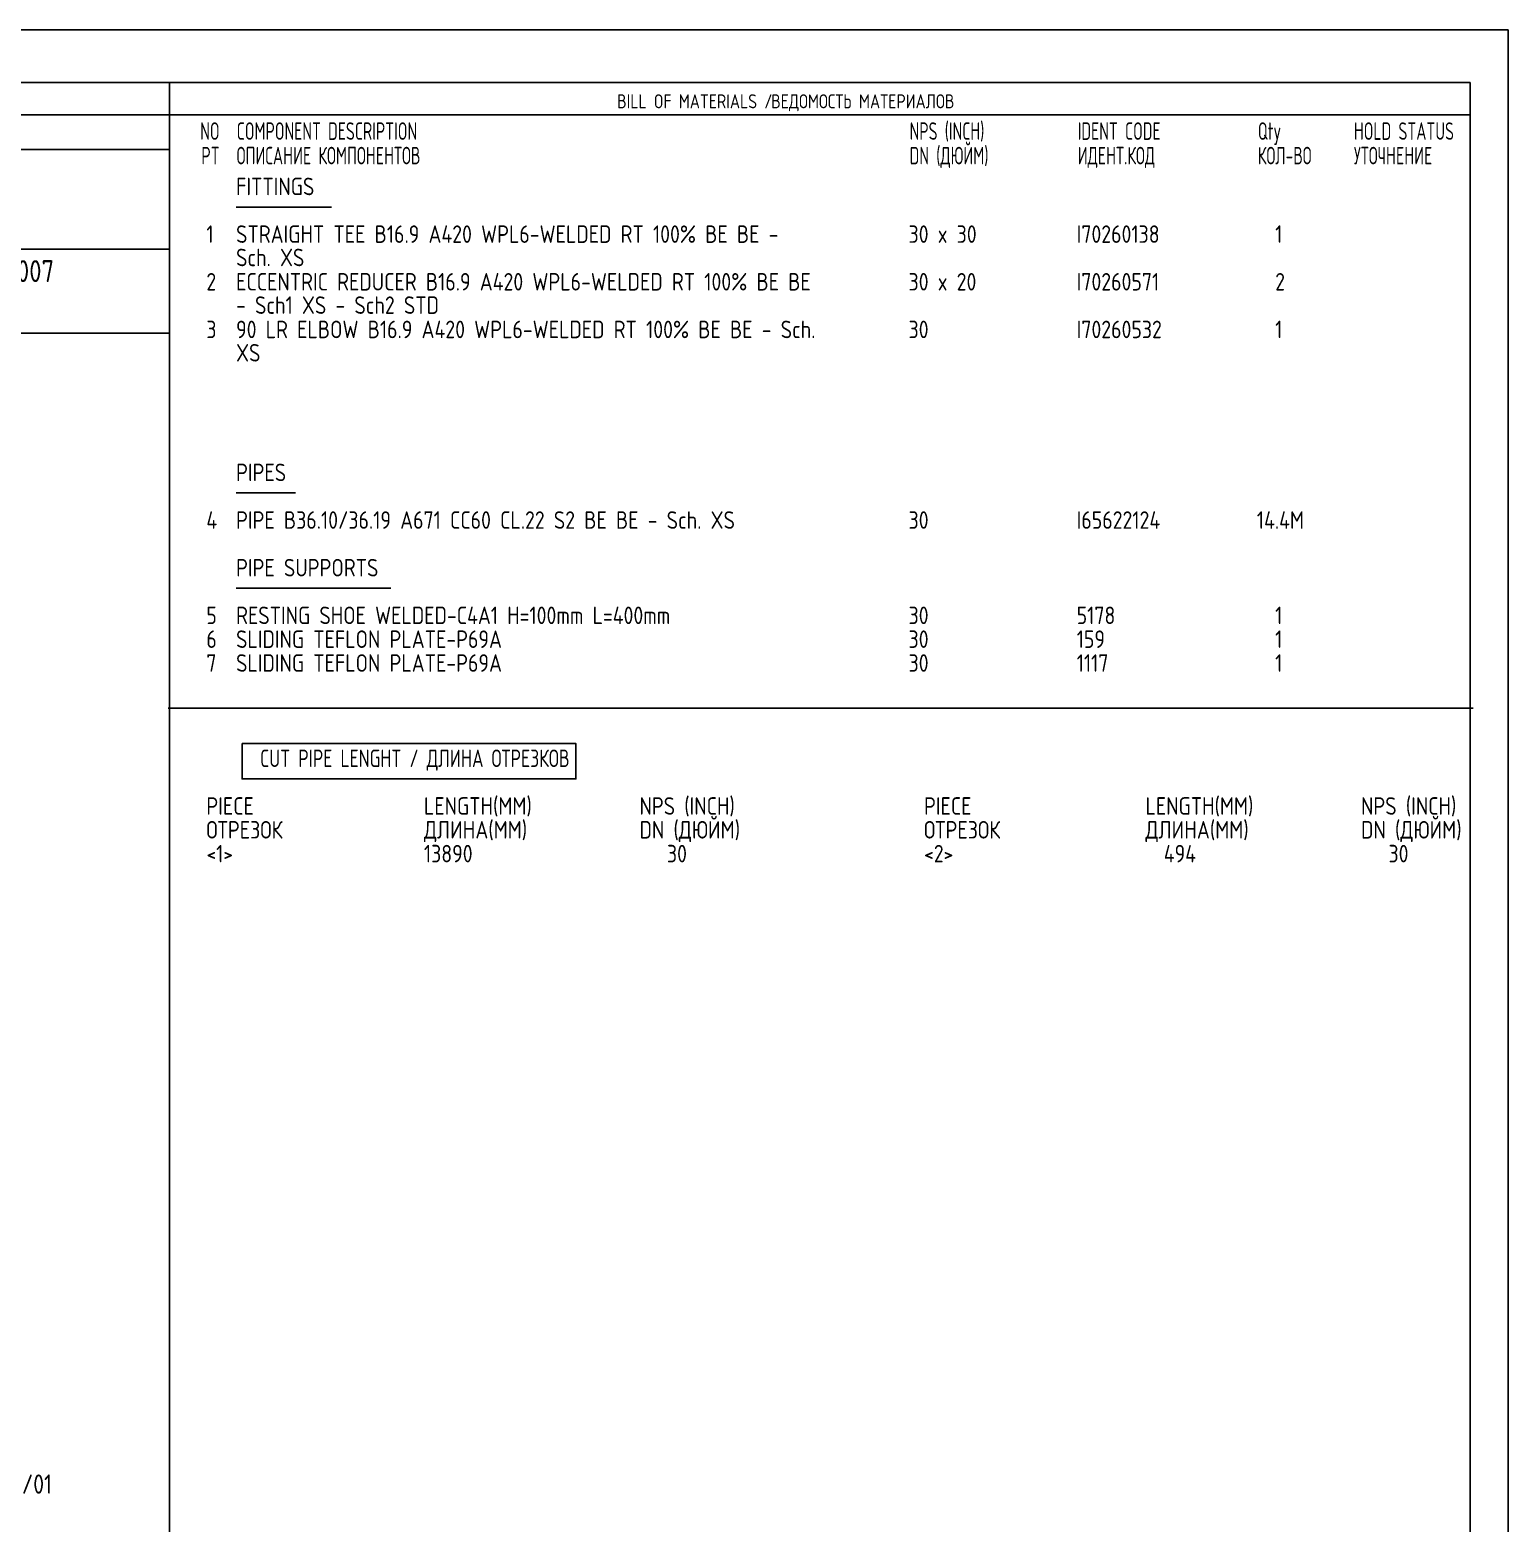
# Model space of a CAD drawing. Extents: x 0 to 594, y 0 to 420.
# Drawn here: x 383 to 594, y 206.8 to 420 of the extents above; entities that cross this region are included whole.
import ezdxf
from ezdxf.enums import TextEntityAlignment as Align

# ---------------------------------------------------------------- set-up
doc = ezdxf.new("R2010")
doc.units = 0
doc.header["$MEASUREMENT"] = 0
doc.linetypes.add('BORDER_2012_SLN$0$8001.Solid', pattern=[0])
for name, color, linetype in [('BORDER_2012_SLN$0$2', 7, 'Continuous'), ('BORDER_2012_SLN$0$GT_1', 7, 'Continuous'), ('GT_1', 7, 'Continuous')]:
    doc.layers.add(name, color=color, linetype=linetype)
for name, color, linetype, lineweight in [('BORDER_2012_SLN$0$BG_Level_1', 7, 'BORDER_2012_SLN$0$8001.Solid', 25), ('BORDER_2012_SLN$0$Level_1', 7, 'BORDER_2012_SLN$0$8001.Solid', 25), ('BORDER_2012_SLN$0$Level_18', 7, 'BORDER_2012_SLN$0$8001.Solid', 25)]:
    doc.layers.add(name, color=color, linetype=linetype, lineweight=lineweight)
doc.styles.add('BORDER_2012_SLN$0$GOST type A', font='GOST type A')
doc.styles.add('BORDER_2012_SLN$0$HTX1', font='')
doc.styles.add('HTX1', font='')
doc.styles.get('BORDER_2012_SLN$0$HTX1').set_extended_font_data('GOST type A')
doc.styles.get('HTX1').set_extended_font_data('GOST type A')

# ---------------------------------------------------------------- blocks, each defined once
blk = doc.blocks.new('BORDER_2012_SLN')
at = {"layer": 'BORDER_2012_SLN$0$2'}
blk.add_line((162.42, 407.85), (588.6, 407.85), dxfattribs=at)
at = {"layer": 'BORDER_2012_SLN$0$Level_1', "color": 7, "lineweight": -3}
for p, q in [((588.6, 412.5), (25.4, 412.5)), ((402.9, 7.5), (402.9, 412.5)), ((588.6, 412.5), (588.6, 7.5)), ((402.75, 402.9), (188.39, 402.9)), ((402.9, 388.7), (162.37, 388.68)), ((402.9, 376.7), (25.4, 376.7))]:
    blk.add_line(p, q, dxfattribs=at)
at = {"layer": 'BORDER_2012_SLN$0$Level_18', "color": 7, "lineweight": -3, "flags": 128}
blk.add_lwpolyline([(0, 0), (0, 420), (594, 420), (594, 0)], close=True, dxfattribs=at)
at = {"layer": 'BORDER_2012_SLN$0$BG_Level_1', "color": 7, "style": 'BORDER_2012_SLN$0$GOST type A'}
for s, p in [('BILL OF MATERIALS / ', (466.8, 408.8)), ('ВЕДОМОСТЬ МАТЕРИАЛОВ', (488.8, 408.8))]:
    blk.add_text(s, height=2, dxfattribs=at).set_placement(p)
at = {"layer": 'BORDER_2012_SLN$0$GT_1', "style": 'BORDER_2012_SLN$0$HTX1', "width": 0.8}
for s, p in [('NO', (410.06, 404.3)), ('PT', (410.06, 400.8))]:
    blk.add_text(s, height=2.5, dxfattribs=at).set_placement(p, align=Align.RIGHT)
for s, p in [('COMPONENT DESCRIPTION', (412.5, 404.3)), ('NPS (INCH)', (508.56, 404.3)), ('IDENT CODE', (532.56, 404.3)), ('Qty', (558.27, 404.3)), ('HOLD STATUS', (571.99, 404.3)), ('ОПИСАНИЕ КОМПОНЕНТОВ', (412.5, 400.8)), ('DN (ДЮЙМ)', (508.56, 400.8)), ('ИДЕНТ.КОД', (532.56, 400.8)), ('КОЛ-ВО', (558.27, 400.8)), ('УТОЧНЕНИЕ', (571.99, 400.8))]:
    blk.add_text(s, height=2.5, dxfattribs=at).set_placement(p)

msp = doc.modelspace()

# ---------------------------------------------------------------- linework, layer by layer
at = {"layer": 'GT_1', "flags": 128}
for points in [[(0, 0), (594, 0), (594, 420), (0, 420), (0, 0)], [(426.014, 394.704), (412.414, 394.704)], [(420.914, 353.888), (412.414, 353.888)], [(434.514, 340.282), (412.414, 340.282)], [(402.7, 323.165), (589, 323.165)], [(413.271, 318.119), (460.914, 318.119), (460.914, 313.071), (413.271, 313.071), (413.271, 318.119)]]:
    msp.add_lwpolyline(points, dxfattribs=at)

# ---------------------------------------------------------------- block references
at = {"linetype": 'Continuous'}
msp.add_blockref('BORDER_2012_SLN', (0, 0), dxfattribs=at)

# ---------------------------------------------------------------- texts
at = {"layer": 'GT_1', "style": 'HTX1'}
for s, height, width, p in [('FITTINGS', 2.5, 1.02, (412.414, 396.395)), ('  1', 2.5, 1.02, (405.557, 389.592)), ('STRAIGHT TEE B16.9 A420 WPL6-WELDED RT 100%%037 BE BE -', 2.5, 1.02, (412.414, 389.592)), ('30 x 30', 2.5, 1.02, (508.414, 389.592)), ('I70260138', 2.5, 1.02, (532.414, 389.592)), ('  1', 2.5, 1.02, (558.129, 389.592)), ('Sch. XS', 2.5, 1.02, (412.414, 386.259)), ('SLN-2725-4142-25-F-2007', 3.125, 1.02, (345, 384)), ('  2', 2.5, 1.02, (405.557, 382.789)), ('ECCENTRIC REDUCER B16.9 A420 WPL6-WELDED RT 100%%037 BE BE', 2.5, 1.02, (412.414, 382.789)), ('30 x 20', 2.5, 1.02, (508.414, 382.789)), ('I70260571', 2.5, 1.02, (532.414, 382.789)), ('  2', 2.5, 1.02, (558.129, 382.789)), ('- Sch1 XS - Sch2 STD', 2.5, 1.02, (412.414, 379.456)), ('  3', 2.5, 1.02, (405.557, 375.986)), ('90 LR ELBOW B16.9 A420 WPL6-WELDED RT 100%%037 BE BE - Sch.', 2.5, 1.02, (412.414, 375.986)), ('30', 2.5, 1.02, (508.414, 375.986)), ('I70260532', 2.5, 1.02, (532.414, 375.986)), ('  1', 2.5, 1.02, (558.129, 375.986)), ('XS', 2.5, 1.02, (412.414, 372.653)), ('PIPES', 2.5, 1.02, (412.414, 355.578)), ('  4', 2.5, 1.02, (405.557, 348.776)), ('PIPE B36.10/36.19 A671 CC60 CL.22 S2 BE BE - Sch. XS', 2.5, 1.02, (412.414, 348.776)), ('30', 2.5, 1.02, (508.414, 348.776)), ('I65622124', 2.5, 1.02, (532.414, 348.776)), ('14.4M', 2.5, 1.02, (558.129, 348.776)), ('PIPE SUPPORTS', 2.5, 1.02, (412.414, 341.973)), ('  5', 2.5, 1.02, (405.557, 335.17)), ('RESTING SHOE WELDED-C4A1 H=100mm L=400mm', 2.5, 1.02, (412.414, 335.17)), ('30', 2.5, 1.02, (508.414, 335.17)), ('5178', 2.5, 1.02, (532.414, 335.17)), ('  1', 2.5, 1.02, (558.129, 335.17)), ('  6', 2.5, 1.02, (405.557, 331.769)), ('SLIDING TEFLON PLATE-P69A', 2.5, 1.02, (412.414, 331.769)), ('30', 2.5, 1.02, (508.414, 331.769)), ('159', 2.5, 1.02, (532.414, 331.769)), ('  1', 2.5, 1.02, (558.129, 331.769)), ('  7', 2.5, 1.02, (405.557, 328.367)), ('SLIDING TEFLON PLATE-P69A', 2.5, 1.02, (412.414, 328.367)), ('30', 2.5, 1.02, (508.414, 328.367)), ('1117', 2.5, 1.02, (532.414, 328.367)), ('  1', 2.5, 1.02, (558.129, 328.367)), ('CUT PIPE LENGHT / ДЛИНА ОТРЕЗКОВ', 2.5, 0.9, (415.843, 314.762)), ('  PIECE', 2.5, 1.02, (405.557, 307.959)), ('    LENGTH(MM)', 2.5, 1.02, (434, 307.959)), ('NPS (INCH)', 2.5, 1.02, (470, 307.959)), ('  PIECE', 2.5, 1.02, (508, 307.959)), ('    LENGTH(MM)', 2.5, 1.02, (537, 307.959)), ('NPS (INCH)', 2.5, 1.02, (573, 307.959)), ('  ОТРЕЗОК', 2.5, 1.02, (405.557, 304.558)), ('    ДЛИНА(MM)', 2.5, 1.02, (434, 304.558)), ('DN (ДЮЙМ)', 2.5, 1.02, (470, 304.558)), ('  ОТРЕЗОК', 2.5, 1.02, (508, 304.558)), ('    ДЛИНА(MM)', 2.5, 1.02, (537, 304.558)), ('DN (ДЮЙМ)', 2.5, 1.02, (573, 304.558)), ('  <1>', 2.5, 1.02, (405.557, 301.156)), ('    13890', 2.5, 1.02, (434, 301.156)), ('   30', 2.5, 1.02, (470, 301.156)), ('  <2>', 2.5, 1.02, (508, 301.156)), ('      494', 2.5, 1.02, (537, 301.156)), ('   30', 2.5, 1.02, (573, 301.156)), ('4142-2740-1CL3FW-JS/4140/01', 2.75, 1.02, (343.8, 211.033))]:
    msp.add_text(s, height=height, dxfattribs=dict(at, width=width)).set_placement(p)

doc.saveas('drawing.dxf')
